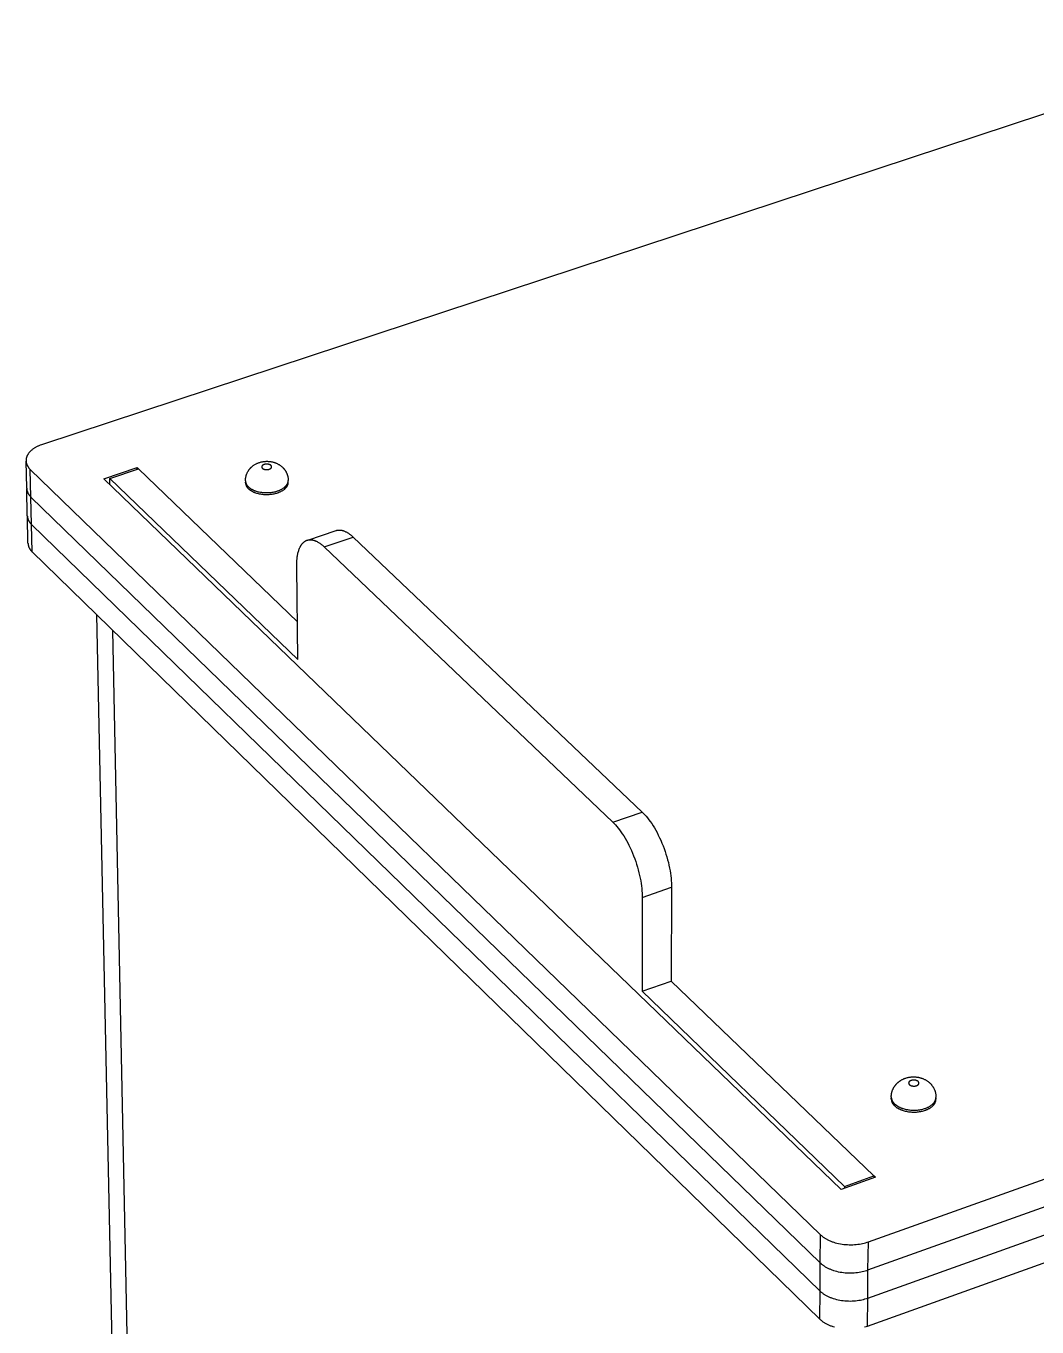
# Model space of a CAD drawing. Extents: x 623 to 1150, y 6 to 775.
# Drawn here: x 652.7 to 734.2, y 214.7 to 319.5 of the extents above; entities that cross this region are included whole.
import ezdxf

# ---------------------------------------------------------------- set-up
doc = ezdxf.new("R2010")
doc.units = 0
doc.layers.add('DIMENSIONES', color=7, linetype='CONTINUOUS')

msp = doc.modelspace()

# ---------------------------------------------------------------- linework, layer by layer
at = {"layer": 'DIMENSIONES'}
for points in [[(756.173, 319.545), (654.032, 285.841)], [(654.032, 285.841), (653.931, 285.806), (653.831, 285.768), (653.732, 285.727), (653.684, 285.705), (653.636, 285.682), (653.588, 285.659), (653.541, 285.635), (653.495, 285.61), (653.45, 285.584), (653.406, 285.557), (653.362, 285.53), (653.319, 285.502), (653.278, 285.473), (653.237, 285.444), (653.198, 285.414), (653.159, 285.383), (653.122, 285.352), (653.086, 285.319), (653.052, 285.287), (653.019, 285.254), (652.987, 285.22), (652.957, 285.186), (652.928, 285.151), (652.901, 285.116), (652.875, 285.08), (652.863, 285.062), (652.851, 285.044), (652.84, 285.026), (652.829, 285.008), (652.818, 284.989), (652.808, 284.971), (652.798, 284.952), (652.789, 284.934), (652.78, 284.915), (652.772, 284.897), (652.764, 284.878), (652.756, 284.859), (652.749, 284.84), (652.742, 284.822), (652.736, 284.803), (652.73, 284.784), (652.725, 284.765), (652.72, 284.746), (652.715, 284.727), (652.711, 284.708), (652.708, 284.689), (652.705, 284.67), (652.702, 284.651), (652.699, 284.633), (652.698, 284.614), (652.696, 284.595), (652.695, 284.576), (652.695, 284.557), (652.694, 284.538), (652.695, 284.52), (652.695, 284.501), (652.696, 284.482), (652.698, 284.463), (652.7, 284.445), (652.702, 284.426), (652.705, 284.408), (652.708, 284.39), (652.712, 284.371), (652.716, 284.353), (652.72, 284.335), (652.725, 284.317), (652.73, 284.299), (652.736, 284.281), (652.742, 284.263), (652.748, 284.245), (652.755, 284.228), (652.762, 284.21), (652.769, 284.193), (652.777, 284.176), (652.785, 284.159), (652.794, 284.142), (652.802, 284.125), (652.812, 284.108), (652.821, 284.091), (652.831, 284.075), (652.841, 284.058), (652.862, 284.026), (652.884, 283.994), (652.908, 283.962), (652.933, 283.932), (652.958, 283.901), (652.985, 283.872), (653.012, 283.843), (653.041, 283.815)], [(652.748, 282.302), (652.696, 284.482)], [(670.381, 282.895), (670.381, 282.937), (670.382, 282.979), (670.385, 283.02), (670.388, 283.062), (670.393, 283.104), (670.399, 283.145), (670.406, 283.187), (670.414, 283.228), (670.423, 283.269), (670.434, 283.31), (670.446, 283.35), (670.459, 283.39), (670.473, 283.429), (670.488, 283.468), (670.504, 283.507), (670.521, 283.545), (670.545, 283.593), (670.571, 283.64), (670.599, 283.687), (670.613, 283.71), (670.628, 283.732), (670.643, 283.755), (670.659, 283.777), (670.675, 283.799), (670.691, 283.821), (670.708, 283.843), (670.725, 283.864), (670.743, 283.885), (670.761, 283.905), (670.779, 283.925), (670.798, 283.945), (670.817, 283.965), (670.836, 283.984), (670.856, 284.003), (670.876, 284.022), (670.896, 284.04), (670.917, 284.058), (670.938, 284.075), (670.959, 284.092), (671.002, 284.125), (671.046, 284.156), (671.091, 284.185), (671.137, 284.214), (671.185, 284.242), (671.233, 284.268), (671.283, 284.292), (671.333, 284.315), (671.383, 284.336), (671.435, 284.356), (671.486, 284.374)], [(671.486, 284.374), (671.54, 284.391), (671.595, 284.406), (671.65, 284.42), (671.706, 284.433), (671.762, 284.443), (671.818, 284.452), (671.875, 284.46), (671.932, 284.466), (671.989, 284.47), (672.046, 284.473), (672.103, 284.474), (672.16, 284.473), (672.217, 284.471), (672.274, 284.467), (672.331, 284.461), (672.387, 284.454), (672.433, 284.447), (672.479, 284.439), (672.525, 284.429), (672.571, 284.419), (672.616, 284.407), (672.661, 284.394), (672.706, 284.381), (672.751, 284.365), (672.795, 284.349), (672.839, 284.332), (672.882, 284.313), (672.925, 284.294), (672.967, 284.273), (673.008, 284.252), (673.049, 284.229), (673.089, 284.206), (673.125, 284.183), (673.161, 284.16), (673.196, 284.135), (673.23, 284.11), (673.263, 284.083), (673.296, 284.056), (673.328, 284.028), (673.359, 284), (673.383, 283.977), (673.405, 283.954), (673.428, 283.93), (673.449, 283.906), (673.471, 283.882), (673.492, 283.857), (673.512, 283.831), (673.532, 283.805), (673.551, 283.779), (673.569, 283.752), (673.587, 283.725), (673.605, 283.697), (673.622, 283.67), (673.638, 283.641), (673.653, 283.613), (673.668, 283.584), (673.687, 283.546), (673.704, 283.508), (673.72, 283.469), (673.736, 283.43), (673.75, 283.39), (673.763, 283.349), (673.775, 283.309), (673.786, 283.268), (673.795, 283.226), (673.804, 283.185), (673.811, 283.143), (673.817, 283.101), (673.822, 283.059), (673.825, 283.017), (673.828, 282.975), (673.829, 282.933)], [(653.041, 283.815), (716.726, 222.157)], [(653.094, 281.594), (653.041, 283.815)], [(658.961, 283.073), (661.644, 283.962)], [(718.383, 225.802), (658.961, 283.073)], [(659.452, 283.094), (661.752, 283.856)], [(659.452, 283.094), (674.601, 268.5)], [(659.462, 282.59), (659.452, 283.094)], [(661.644, 283.962), (661.753, 283.857)], [(661.646, 283.821), (661.644, 283.962)], [(661.752, 283.856), (674.563, 271.547)], [(652.748, 282.302), (652.749, 282.277), (652.752, 282.252), (652.755, 282.228), (652.759, 282.203), (652.763, 282.178), (652.768, 282.154), (652.773, 282.129), (652.779, 282.104), (652.786, 282.08), (652.794, 282.056), (652.801, 282.031), (652.81, 282.007), (652.819, 281.984), (652.829, 281.96), (652.839, 281.937), (652.85, 281.914), (652.862, 281.891), (652.874, 281.868), (652.887, 281.846), (652.9, 281.824), (652.913, 281.803), (652.928, 281.781), (652.942, 281.761), (652.957, 281.74), (652.973, 281.72), (652.989, 281.701), (653.006, 281.682), (653.022, 281.663), (653.04, 281.645), (653.057, 281.628), (653.075, 281.611), (653.094, 281.594)], [(652.8, 280.087), (652.749, 282.262)], [(670.381, 282.892), (670.382, 282.876), (670.383, 282.859), (670.385, 282.843), (670.388, 282.826), (670.39, 282.809), (670.394, 282.793), (670.397, 282.776), (670.401, 282.76), (670.406, 282.743), (670.411, 282.727), (670.416, 282.711), (670.422, 282.694), (670.428, 282.678), (670.435, 282.663), (670.442, 282.647), (670.449, 282.631), (670.457, 282.616), (670.465, 282.601), (670.473, 282.586), (670.482, 282.571), (670.492, 282.557), (670.501, 282.543), (670.511, 282.529), (670.521, 282.515), (670.532, 282.502), (670.543, 282.489), (670.554, 282.476), (670.566, 282.464), (670.577, 282.452), (670.589, 282.44), (670.601, 282.429), (670.654, 282.381), (670.675, 282.363), (670.698, 282.346), (670.721, 282.328), (670.745, 282.31), (670.77, 282.293), (670.796, 282.276), (670.823, 282.259), (670.851, 282.242), (670.88, 282.225), (670.91, 282.209), (670.941, 282.193), (670.972, 282.178), (671.004, 282.163), (671.038, 282.148), (671.072, 282.134), (671.107, 282.12), (671.142, 282.106), (671.179, 282.093), (671.254, 282.069), (671.331, 282.046), (671.412, 282.025), (671.494, 282.007), (671.578, 281.991), (671.664, 281.978), (671.751, 281.967), (671.839, 281.959), (671.927, 281.953), (672.015, 281.95), (672.103, 281.949), (672.191, 281.951), (672.278, 281.955), (672.363, 281.962), (672.447, 281.971), (672.529, 281.982), (672.609, 281.995), (672.687, 282.01), (672.763, 282.027), (672.835, 282.045), (672.906, 282.065), (672.973, 282.087), (673.016, 282.102), (673.06, 282.118), (673.102, 282.134), (673.145, 282.152), (673.186, 282.17), (673.228, 282.19), (673.268, 282.21), (673.308, 282.231), (673.347, 282.254), (673.385, 282.276), (673.421, 282.3), (673.457, 282.325), (673.492, 282.35), (673.525, 282.377), (673.541, 282.39), (673.557, 282.404), (673.572, 282.417), (673.587, 282.431), (673.602, 282.445), (673.616, 282.46), (673.63, 282.474), (673.643, 282.489), (673.656, 282.503), (673.669, 282.518), (673.681, 282.533), (673.692, 282.548), (673.704, 282.564), (673.714, 282.579), (673.725, 282.594), (673.735, 282.61), (673.744, 282.626), (673.753, 282.641), (673.761, 282.657), (673.769, 282.673), (673.777, 282.689), (673.784, 282.705), (673.79, 282.721), (673.796, 282.738), (673.802, 282.754), (673.807, 282.77), (673.811, 282.786), (673.815, 282.803), (673.819, 282.819), (673.822, 282.835), (673.824, 282.852), (673.826, 282.868), (673.828, 282.884), (673.829, 282.901), (673.83, 282.917), (673.83, 282.933)], [(670.383, 282.744), (670.382, 282.803)], [(670.383, 282.744), (670.384, 282.727), (670.385, 282.711), (670.387, 282.694), (670.39, 282.678), (670.393, 282.661), (670.396, 282.644), (670.399, 282.628), (670.403, 282.611), (670.408, 282.595), (670.413, 282.579), (670.418, 282.562), (670.424, 282.546), (670.43, 282.53), (670.437, 282.514), (670.444, 282.499), (670.451, 282.483), (670.459, 282.468), (670.467, 282.453), (670.476, 282.438), (670.485, 282.423), (670.494, 282.409), (670.503, 282.394), (670.513, 282.381), (670.524, 282.367), (670.534, 282.354), (670.545, 282.341), (670.556, 282.328), (670.568, 282.316), (670.579, 282.304), (670.591, 282.292), (670.604, 282.281), (670.656, 282.233), (670.677, 282.215), (670.7, 282.197), (670.723, 282.179), (670.747, 282.162), (670.772, 282.144), (670.799, 282.127), (670.826, 282.11), (670.853, 282.094), (670.882, 282.077), (670.912, 282.061), (670.943, 282.045), (670.974, 282.03), (671.007, 282.015), (671.04, 282), (671.074, 281.985), (671.109, 281.971), (671.144, 281.958), (671.181, 281.945), (671.256, 281.92), (671.334, 281.898), (671.414, 281.877), (671.496, 281.859), (671.58, 281.843), (671.666, 281.83), (671.753, 281.819), (671.841, 281.811), (671.929, 281.805), (672.017, 281.802), (672.105, 281.801), (672.193, 281.803), (672.28, 281.807), (672.365, 281.814), (672.449, 281.823), (672.531, 281.834), (672.611, 281.847), (672.689, 281.862), (672.765, 281.879), (672.837, 281.897), (672.908, 281.917), (672.975, 281.938), (673.018, 281.953), (673.062, 281.969), (673.104, 281.986), (673.147, 282.004), (673.188, 282.022), (673.23, 282.042), (673.27, 282.062), (673.31, 282.083), (673.349, 282.105), (673.386, 282.128), (673.423, 282.152), (673.459, 282.177), (673.494, 282.202), (673.527, 282.228), (673.543, 282.242), (673.559, 282.255), (673.574, 282.269), (673.589, 282.283), (673.603, 282.297), (673.618, 282.311), (673.632, 282.326), (673.645, 282.34), (673.658, 282.355), (673.67, 282.37), (673.683, 282.385), (673.694, 282.4), (673.706, 282.415), (673.716, 282.431), (673.727, 282.446), (673.737, 282.462), (673.746, 282.477), (673.755, 282.493), (673.763, 282.509), (673.771, 282.525), (673.779, 282.541), (673.786, 282.557), (673.792, 282.573), (673.798, 282.589), (673.804, 282.605), (673.809, 282.622), (673.813, 282.638), (673.817, 282.654), (673.821, 282.671), (673.824, 282.687), (673.826, 282.703), (673.828, 282.72), (673.83, 282.736), (673.831, 282.752), (673.831, 282.768), (673.831, 282.785)], [(653.146, 279.379), (653.094, 281.594)], [(653.094, 281.594), (716.704, 219.887)], [(652.8, 280.087), (652.802, 280.062), (652.805, 280.038), (652.808, 280.013), (652.811, 279.988), (652.816, 279.964), (652.821, 279.939), (652.826, 279.914), (652.832, 279.89), (652.839, 279.865), (652.846, 279.841), (652.854, 279.817), (652.863, 279.793), (652.872, 279.769), (652.882, 279.745), (652.892, 279.722), (652.903, 279.699), (652.915, 279.676), (652.927, 279.653), (652.939, 279.631), (652.952, 279.609), (652.966, 279.588), (652.98, 279.567), (652.995, 279.546), (653.01, 279.525), (653.026, 279.505), (653.042, 279.486), (653.058, 279.467), (653.075, 279.448), (653.092, 279.43), (653.11, 279.413), (653.128, 279.396), (653.146, 279.379)], [(652.853, 277.878), (652.801, 280.048)], [(653.146, 279.379), (716.681, 217.624)], [(653.198, 277.169), (653.146, 279.379)], [(675.401, 278.132), (677.684, 278.896)], [(677.684, 278.896), (677.704, 278.902), (677.723, 278.908), (677.743, 278.913), (677.763, 278.918), (677.783, 278.922), (677.803, 278.925), (677.824, 278.929), (677.844, 278.931), (677.865, 278.933), (677.885, 278.935), (677.906, 278.936), (677.927, 278.937), (677.948, 278.937), (677.969, 278.936), (677.991, 278.935), (678.012, 278.934), (678.033, 278.932), (678.055, 278.929), (678.076, 278.926), (678.098, 278.923), (678.12, 278.919), (678.142, 278.915), (678.164, 278.91), (678.186, 278.905), (678.208, 278.899), (678.23, 278.892), (678.252, 278.886), (678.274, 278.879), (678.319, 278.863), (678.363, 278.845), (678.408, 278.826), (678.453, 278.805), (678.498, 278.782), (678.542, 278.758), (678.587, 278.732), (678.632, 278.705), (678.677, 278.676), (678.721, 278.646), (678.766, 278.614), (678.81, 278.581), (678.854, 278.547), (678.898, 278.511), (678.942, 278.474), (678.985, 278.436), (679.071, 278.357)], [(652.853, 277.878), (652.855, 277.853), (652.857, 277.828), (652.861, 277.804), (652.864, 277.779), (652.868, 277.754), (652.873, 277.729), (652.879, 277.705), (652.885, 277.68), (652.892, 277.656), (652.899, 277.631), (652.907, 277.607), (652.915, 277.583), (652.925, 277.559), (652.934, 277.536), (652.945, 277.512), (652.956, 277.489), (652.967, 277.466), (652.979, 277.444), (652.992, 277.421), (653.005, 277.399), (653.019, 277.378), (653.033, 277.357), (653.047, 277.336), (653.063, 277.316), (653.078, 277.296), (653.094, 277.276), (653.111, 277.257), (653.127, 277.238), (653.145, 277.22), (653.162, 277.203), (653.18, 277.186), (653.198, 277.169)], [(674.507, 275.982), (674.508, 276.147), (674.512, 276.311), (674.522, 276.472), (674.537, 276.629), (674.546, 276.707), (674.557, 276.783), (674.569, 276.858), (674.582, 276.932), (674.597, 277.005), (674.613, 277.076), (674.63, 277.145), (674.649, 277.213), (674.67, 277.279), (674.691, 277.344), (674.715, 277.406), (674.739, 277.466), (674.765, 277.525), (674.779, 277.553), (674.793, 277.581), (674.807, 277.608), (674.821, 277.634), (674.836, 277.66), (674.852, 277.686), (674.867, 277.711), (674.883, 277.735), (674.899, 277.759), (674.916, 277.782), (674.933, 277.804), (674.95, 277.826), (674.968, 277.847), (674.985, 277.867), (675.004, 277.887), (675.022, 277.906), (675.041, 277.925), (675.06, 277.942), (675.079, 277.959), (675.099, 277.976), (675.119, 277.991), (675.139, 278.006), (675.16, 278.021), (675.18, 278.034), (675.201, 278.047), (675.223, 278.059), (675.244, 278.071), (675.266, 278.081), (675.288, 278.091), (675.31, 278.101), (675.333, 278.109), (675.356, 278.117), (675.379, 278.124), (675.402, 278.131), (675.425, 278.136), (675.449, 278.141), (675.473, 278.145), (675.497, 278.149), (675.521, 278.152), (675.545, 278.154), (675.57, 278.155), (675.594, 278.156), (675.619, 278.156), (675.644, 278.155), (675.669, 278.154), (675.694, 278.152), (675.72, 278.149), (675.745, 278.145), (675.771, 278.141), (675.796, 278.136), (675.822, 278.131), (675.848, 278.124), (675.874, 278.118), (675.9, 278.11), (675.926, 278.102), (675.952, 278.093), (675.978, 278.084), (676.005, 278.074), (676.031, 278.063), (676.057, 278.052), (676.084, 278.04), (676.11, 278.028), (676.163, 278.001), (676.216, 277.972), (676.269, 277.941), (676.321, 277.908), (676.374, 277.873), (676.426, 277.835), (676.479, 277.796), (676.531, 277.755), (676.582, 277.713), (676.634, 277.668), (676.685, 277.623), (676.735, 277.575)], [(676.735, 277.575), (679.071, 278.357)], [(679.071, 278.357), (702.352, 256.213)], [(653.198, 277.169), (716.659, 215.366)], [(676.735, 277.575), (699.986, 255.399)], [(674.601, 268.5), (674.507, 275.982)], [(661.804, 109.945), (658.392, 272.111)], [(663.005, 108.608), (659.702, 270.836)], [(720.577, 221.59), (826.343, 259.287)], [(720.549, 219.32), (826.192, 257.046)], [(699.986, 255.399), (702.352, 256.213)], [(702.352, 256.213), (702.405, 256.162), (702.458, 256.108), (702.566, 255.994), (702.675, 255.871), (702.785, 255.738), (702.895, 255.596), (703.006, 255.444), (703.117, 255.283), (703.227, 255.114), (703.336, 254.936), (703.443, 254.749), (703.549, 254.556), (703.652, 254.355), (703.752, 254.149), (703.849, 253.937), (703.942, 253.72), (704.031, 253.499), (704.115, 253.276), (704.195, 253.05), (704.269, 252.824), (704.338, 252.597), (704.402, 252.371), (704.459, 252.147), (704.511, 251.925), (704.557, 251.706), (704.597, 251.492), (704.631, 251.282), (704.659, 251.077), (704.682, 250.878), (704.699, 250.686), (704.711, 250.5), (704.718, 250.322), (704.719, 250.15)], [(699.986, 255.399), (700.039, 255.348), (700.092, 255.295), (700.199, 255.18), (700.308, 255.057), (700.418, 254.924), (700.528, 254.781), (700.639, 254.629), (700.75, 254.469), (700.86, 254.299), (700.969, 254.12), (701.076, 253.934), (701.182, 253.74), (701.285, 253.54), (701.385, 253.333), (701.482, 253.121), (701.575, 252.904), (701.664, 252.683), (701.748, 252.459), (701.828, 252.234), (701.902, 252.007), (701.972, 251.78), (702.035, 251.554), (702.093, 251.33), (702.145, 251.108), (702.191, 250.889), (702.231, 250.674), (702.265, 250.464), (702.294, 250.26), (702.317, 250.061), (702.334, 249.868), (702.346, 249.682), (702.353, 249.504), (702.355, 249.332)], [(720.523, 217.056), (826.041, 254.811)], [(720.496, 214.798), (825.89, 252.58)], [(702.355, 249.332), (704.719, 250.15)], [(704.719, 250.15), (704.694, 242.598)], [(702.355, 249.332), (702.339, 241.778)], [(702.339, 241.778), (704.694, 242.598)], [(704.694, 242.598), (721.031, 226.902)], [(702.339, 241.778), (718.656, 226.059)], [(723.547, 234.767), (723.605, 234.786), (723.664, 234.804), (723.724, 234.82), (723.784, 234.834), (723.845, 234.846), (723.906, 234.857), (723.967, 234.865), (724.029, 234.872), (724.091, 234.877), (724.152, 234.88), (724.214, 234.881), (724.276, 234.881), (724.338, 234.878), (724.399, 234.874), (724.46, 234.867), (724.521, 234.859), (724.567, 234.852), (724.613, 234.844), (724.659, 234.834), (724.705, 234.824), (724.751, 234.812), (724.796, 234.799), (724.841, 234.785), (724.886, 234.77), (724.93, 234.754), (724.974, 234.737), (725.017, 234.719), (725.06, 234.7), (725.103, 234.679), (725.145, 234.658), (725.186, 234.636), (725.226, 234.613), (725.268, 234.588), (725.308, 234.562), (725.348, 234.535), (725.387, 234.506), (725.425, 234.477), (725.462, 234.446), (725.498, 234.415), (725.534, 234.382), (725.559, 234.357), (725.584, 234.332), (725.608, 234.306), (725.632, 234.28), (725.655, 234.253), (725.678, 234.225), (725.7, 234.197), (725.721, 234.169), (725.742, 234.14), (725.762, 234.11), (725.782, 234.081), (725.8, 234.05), (725.818, 234.02), (725.836, 233.989), (725.852, 233.957), (725.868, 233.926), (725.887, 233.885), (725.905, 233.843), (725.922, 233.801), (725.938, 233.758), (725.953, 233.715), (725.966, 233.672), (725.978, 233.627), (725.988, 233.583), (725.998, 233.538), (726.006, 233.493), (726.013, 233.448), (726.018, 233.403), (726.022, 233.358), (726.025, 233.312), (726.026, 233.267), (726.027, 233.222)], [(722.423, 233.271), (722.423, 233.306), (722.425, 233.342), (722.428, 233.378), (722.431, 233.413), (722.435, 233.449), (722.44, 233.484), (722.446, 233.52), (722.453, 233.555), (722.46, 233.59), (722.469, 233.625), (722.478, 233.66), (722.488, 233.694), (722.498, 233.729), (722.51, 233.762), (722.522, 233.796), (722.535, 233.829), (722.549, 233.863), (722.564, 233.896), (722.58, 233.929), (722.596, 233.962), (722.611, 233.988), (722.625, 234.014), (722.641, 234.04), (722.656, 234.065), (722.673, 234.091), (722.689, 234.116), (722.707, 234.141), (722.724, 234.165), (722.742, 234.19), (722.761, 234.214), (722.78, 234.237), (722.8, 234.261), (722.82, 234.284), (722.84, 234.306), (722.861, 234.329), (722.882, 234.351), (722.904, 234.372), (722.926, 234.393), (722.948, 234.414), (722.971, 234.434), (722.994, 234.454), (723.017, 234.473), (723.041, 234.492), (723.065, 234.511), (723.09, 234.529), (723.114, 234.546), (723.139, 234.563), (723.164, 234.58), (723.19, 234.596), (723.215, 234.612), (723.241, 234.627), (723.301, 234.66), (723.335, 234.677), (723.37, 234.694), (723.405, 234.71), (723.44, 234.725), (723.475, 234.74), (723.511, 234.754), (723.547, 234.767)], [(722.42, 233.116), (722.421, 233.179)], [(722.42, 233.116), (722.421, 233.096), (722.422, 233.076), (722.424, 233.057), (722.427, 233.037), (722.43, 233.017), (722.433, 232.998), (722.437, 232.978), (722.441, 232.959), (722.446, 232.939), (722.452, 232.92), (722.458, 232.9), (722.464, 232.881), (722.471, 232.862), (722.479, 232.843), (722.487, 232.824), (722.495, 232.806), (722.504, 232.788), (722.514, 232.77), (722.524, 232.752), (722.534, 232.735), (722.545, 232.717), (722.556, 232.701), (722.568, 232.684), (722.58, 232.668), (722.592, 232.652), (722.605, 232.637), (722.618, 232.622), (722.632, 232.607), (722.645, 232.593), (722.66, 232.579), (722.674, 232.566), (722.732, 232.513), (722.756, 232.493), (722.78, 232.474), (722.805, 232.454), (722.831, 232.435), (722.858, 232.416), (722.886, 232.397), (722.915, 232.379), (722.945, 232.361), (722.976, 232.343), (723.008, 232.325), (723.041, 232.308), (723.075, 232.291), (723.109, 232.274), (723.145, 232.258), (723.181, 232.243), (723.218, 232.227), (723.256, 232.213), (723.295, 232.198), (723.334, 232.185), (723.375, 232.171), (723.457, 232.147), (723.542, 232.124), (723.629, 232.104), (723.718, 232.087), (723.808, 232.072), (723.899, 232.061), (723.991, 232.052), (724.084, 232.045), (724.176, 232.042), (724.268, 232.041), (724.36, 232.043), (724.45, 232.048), (724.539, 232.055), (724.626, 232.065), (724.712, 232.077), (724.795, 232.091), (724.875, 232.108), (724.954, 232.126), (725.029, 232.146), (725.101, 232.168), (725.17, 232.191), (725.213, 232.207), (725.256, 232.223), (725.298, 232.241), (725.34, 232.259), (725.381, 232.279), (725.422, 232.299), (725.462, 232.32), (725.501, 232.342), (725.539, 232.365), (725.576, 232.389), (725.613, 232.413), (725.648, 232.439), (725.682, 232.465), (725.715, 232.492), (725.746, 232.52), (725.761, 232.534), (725.776, 232.548), (725.791, 232.563), (725.805, 232.578), (725.818, 232.593), (725.832, 232.608), (725.845, 232.623), (725.857, 232.638), (725.869, 232.654), (725.881, 232.669), (725.892, 232.685), (725.903, 232.701), (725.914, 232.717), (725.924, 232.733), (725.933, 232.75), (725.942, 232.766), (725.951, 232.782), (725.959, 232.799), (725.967, 232.816), (725.974, 232.832), (725.981, 232.849), (725.987, 232.866), (725.993, 232.883), (725.998, 232.9), (726.003, 232.917), (726.007, 232.934), (726.011, 232.951), (726.014, 232.968), (726.017, 232.985), (726.02, 233.002), (726.022, 233.02), (726.023, 233.037), (726.024, 233.054), (726.025, 233.071)], [(722.422, 233.266), (722.423, 233.247), (722.424, 233.227), (722.426, 233.208), (722.429, 233.188), (722.431, 233.168), (722.435, 233.149), (722.439, 233.129), (722.443, 233.109), (722.448, 233.09), (722.454, 233.071), (722.46, 233.051), (722.466, 233.032), (722.473, 233.013), (722.481, 232.994), (722.489, 232.975), (722.497, 232.957), (722.506, 232.939), (722.516, 232.921), (722.526, 232.903), (722.536, 232.886), (722.547, 232.868), (722.558, 232.852), (722.57, 232.835), (722.582, 232.819), (722.594, 232.803), (722.607, 232.788), (722.62, 232.773), (722.634, 232.758), (722.647, 232.744), (722.661, 232.73), (722.676, 232.717), (722.734, 232.664), (722.758, 232.644), (722.782, 232.625), (722.807, 232.605), (722.833, 232.586), (722.86, 232.567), (722.888, 232.548), (722.917, 232.53), (722.947, 232.512), (722.978, 232.494), (723.01, 232.476), (723.043, 232.459), (723.077, 232.442), (723.111, 232.425), (723.147, 232.409), (723.183, 232.394), (723.22, 232.378), (723.258, 232.364), (723.297, 232.349), (723.336, 232.336), (723.377, 232.322), (723.459, 232.298), (723.544, 232.275), (723.631, 232.255), (723.72, 232.238), (723.81, 232.223), (723.901, 232.212), (723.993, 232.203), (724.086, 232.196), (724.178, 232.193), (724.271, 232.192), (724.362, 232.194), (724.452, 232.199), (724.541, 232.206), (724.629, 232.216), (724.714, 232.228), (724.797, 232.242), (724.878, 232.259), (724.956, 232.277), (725.031, 232.297), (725.103, 232.319), (725.173, 232.342), (725.216, 232.358), (725.258, 232.374), (725.3, 232.392), (725.342, 232.41), (725.383, 232.43), (725.424, 232.45), (725.464, 232.471), (725.503, 232.493), (725.541, 232.516), (725.578, 232.539), (725.615, 232.564), (725.65, 232.59), (725.684, 232.616), (725.717, 232.643), (725.748, 232.671), (725.763, 232.685), (725.778, 232.699), (725.793, 232.714), (725.807, 232.729), (725.821, 232.744), (725.834, 232.759), (725.847, 232.774), (725.86, 232.789), (725.872, 232.805), (725.883, 232.82), (725.895, 232.836), (725.906, 232.852), (725.916, 232.868), (725.926, 232.884), (725.935, 232.901), (725.945, 232.917), (725.953, 232.933), (725.961, 232.95), (725.969, 232.967), (725.976, 232.983), (725.983, 233), (725.989, 233.017), (725.995, 233.034), (726, 233.051), (726.005, 233.068), (726.009, 233.085), (726.013, 233.102), (726.017, 233.119), (726.02, 233.136), (726.022, 233.153), (726.024, 233.171), (726.025, 233.188), (726.026, 233.205), (726.027, 233.222)], [(722.44, 233.406), (722.437, 233.394)], [(726.026, 233.161), (726.025, 233.071)], [(721.155, 226.786), (718.383, 225.802)], [(718.656, 226.059), (721.031, 226.902)], [(721.031, 226.902), (721.029, 226.741)], [(721.033, 226.903), (721.155, 226.786)], [(718.656, 226.059), (718.654, 225.898)], [(716.704, 219.887), (716.726, 222.157)], [(716.726, 222.157), (716.759, 222.125), (716.793, 222.094), (716.829, 222.064), (716.867, 222.033), (716.906, 222.003), (716.946, 221.972), (716.988, 221.943), (717.032, 221.913), (717.077, 221.884), (717.123, 221.856), (717.171, 221.828), (717.22, 221.8), (717.271, 221.773), (717.323, 221.746), (717.377, 221.72), (717.432, 221.695), (717.488, 221.671), (717.546, 221.647), (717.604, 221.624), (717.664, 221.601), (717.726, 221.58), (717.788, 221.559), (717.916, 221.52), (718.047, 221.485), (718.182, 221.454), (718.32, 221.427), (718.46, 221.404), (718.602, 221.385), (718.745, 221.371), (718.888, 221.361), (719.032, 221.356), (719.175, 221.355), (719.317, 221.358), (719.457, 221.365), (719.595, 221.377), (719.731, 221.392), (719.863, 221.411), (719.993, 221.433), (720.118, 221.459), (720.239, 221.488), (720.356, 221.519), (720.469, 221.554), (720.577, 221.59)], [(720.549, 219.32), (720.577, 221.59)], [(716.681, 217.624), (716.704, 219.887)], [(716.704, 219.887), (716.737, 219.856), (716.771, 219.825), (716.807, 219.794), (716.844, 219.764), (716.883, 219.733), (716.924, 219.703), (716.966, 219.673), (717.009, 219.644), (717.054, 219.615), (717.1, 219.586), (717.148, 219.558), (717.198, 219.53), (717.248, 219.503), (717.3, 219.477), (717.354, 219.451), (717.409, 219.425), (717.465, 219.401), (717.522, 219.377), (717.581, 219.354), (717.641, 219.331), (717.702, 219.31), (717.764, 219.289), (717.892, 219.25), (718.023, 219.215), (718.158, 219.184), (718.296, 219.157), (718.435, 219.134), (718.577, 219.116), (718.72, 219.101), (718.863, 219.091), (719.007, 219.086), (719.15, 219.085), (719.291, 219.088), (719.432, 219.095), (719.57, 219.107), (719.705, 219.122), (719.837, 219.141), (719.966, 219.164), (720.091, 219.189), (720.213, 219.218), (720.329, 219.25), (720.442, 219.284), (720.549, 219.32)], [(720.523, 217.056), (720.549, 219.32)], [(716.659, 215.366), (716.681, 217.624)], [(716.681, 217.624), (716.714, 217.592), (716.749, 217.561), (716.785, 217.53), (716.822, 217.5), (716.861, 217.469), (716.901, 217.439), (716.943, 217.409), (716.986, 217.38), (717.031, 217.351), (717.078, 217.322), (717.125, 217.294), (717.175, 217.266), (717.225, 217.239), (717.277, 217.213), (717.331, 217.187), (717.386, 217.161), (717.442, 217.137), (717.499, 217.113), (717.558, 217.09), (717.618, 217.067), (717.679, 217.046), (717.741, 217.025), (717.868, 216.986), (717.999, 216.951), (718.134, 216.92), (718.271, 216.893), (718.411, 216.87), (718.553, 216.851), (718.695, 216.837), (718.838, 216.827), (718.982, 216.822), (719.124, 216.821), (719.266, 216.824), (719.406, 216.831), (719.544, 216.843), (719.679, 216.858), (719.811, 216.877), (719.94, 216.899), (720.065, 216.925), (720.186, 216.954), (720.303, 216.986), (720.415, 217.02), (720.523, 217.056)], [(720.496, 214.798), (720.523, 217.056)], [(716.659, 215.366), (716.692, 215.334), (716.726, 215.303), (716.762, 215.272), (716.8, 215.241), (716.838, 215.211), (716.879, 215.181), (716.921, 215.151), (716.964, 215.122), (717.009, 215.092), (717.055, 215.064), (717.103, 215.036), (717.152, 215.008), (717.202, 214.981), (717.254, 214.954), (717.308, 214.928), (717.363, 214.903), (717.419, 214.878), (717.476, 214.854), (717.534, 214.831), (717.594, 214.809), (717.655, 214.787), (717.717, 214.766), (717.844, 214.728)], [(720.276, 214.727), (720.388, 214.761), (720.496, 214.798)]]:
    msp.add_lwpolyline(points, dxfattribs=at)
for points in [[(671.89, 284.217), (671.876, 284.212), (671.863, 284.207), (671.849, 284.201), (671.836, 284.195), (671.822, 284.189), (671.809, 284.182), (671.802, 284.178), (671.796, 284.174), (671.789, 284.17), (671.783, 284.166), (671.777, 284.162), (671.771, 284.158), (671.765, 284.153), (671.759, 284.149), (671.753, 284.144), (671.748, 284.139), (671.743, 284.134), (671.74, 284.131), (671.737, 284.129), (671.735, 284.126), (671.733, 284.123), (671.73, 284.121), (671.728, 284.118), (671.726, 284.115), (671.723, 284.112), (671.721, 284.109), (671.719, 284.106), (671.717, 284.103), (671.715, 284.1), (671.713, 284.097), (671.712, 284.094), (671.71, 284.091), (671.708, 284.087), (671.707, 284.084), (671.705, 284.081), (671.704, 284.078), (671.703, 284.075), (671.702, 284.072), (671.701, 284.069), (671.7, 284.066), (671.699, 284.064), (671.698, 284.061), (671.697, 284.058), (671.696, 284.055), (671.696, 284.052), (671.695, 284.049), (671.694, 284.046), (671.694, 284.042), (671.694, 284.039), (671.693, 284.036), (671.693, 284.033), (671.693, 284.03), (671.692, 284.027), (671.692, 284.024), (671.692, 284.021), (671.692, 284.018), (671.692, 284.015), (671.692, 284.012), (671.693, 284.009), (671.693, 284.006), (671.693, 284.003), (671.694, 284), (671.694, 283.997), (671.695, 283.994), (671.695, 283.991), (671.696, 283.988), (671.697, 283.985), (671.698, 283.982), (671.699, 283.979), (671.7, 283.976), (671.701, 283.974), (671.702, 283.971), (671.703, 283.968), (671.705, 283.965), (671.706, 283.962), (671.708, 283.96), (671.709, 283.957), (671.711, 283.954), (671.712, 283.952), (671.714, 283.949), (671.716, 283.947), (671.718, 283.944), (671.719, 283.942), (671.723, 283.937), (671.727, 283.932), (671.731, 283.927), (671.736, 283.923), (671.74, 283.918), (671.745, 283.914), (671.749, 283.909), (671.754, 283.905), (671.759, 283.901), (671.764, 283.897), (671.768, 283.893), (671.773, 283.89), (671.778, 283.886), (671.783, 283.883), (671.788, 283.879), (671.793, 283.876), (671.799, 283.873), (671.804, 283.87), (671.814, 283.864), (671.825, 283.858), (671.836, 283.853), (671.847, 283.848), (671.859, 283.843), (671.87, 283.839), (671.881, 283.835), (671.893, 283.831), (671.905, 283.828), (671.917, 283.825), (671.929, 283.822), (671.943, 283.819), (671.957, 283.816), (671.971, 283.813), (671.986, 283.811), (672, 283.809), (672.015, 283.808), (672.029, 283.807), (672.044, 283.806), (672.058, 283.805), (672.073, 283.805), (672.087, 283.805), (672.102, 283.805), (672.116, 283.805), (672.131, 283.806), (672.145, 283.807), (672.159, 283.808), (672.172, 283.81), (672.186, 283.812), (672.199, 283.814), (672.212, 283.816), (672.225, 283.818), (672.238, 283.821), (672.251, 283.824), (672.263, 283.828), (672.276, 283.831), (672.289, 283.835), (672.302, 283.84), (672.314, 283.845), (672.327, 283.85), (672.339, 283.855), (672.352, 283.861), (672.364, 283.868), (672.373, 283.873), (672.382, 283.878), (672.392, 283.884), (672.401, 283.89), (672.409, 283.896), (672.414, 283.899), (672.418, 283.902), (672.422, 283.906), (672.426, 283.909), (672.43, 283.912), (672.434, 283.916), (672.438, 283.919), (672.441, 283.923), (672.445, 283.927), (672.448, 283.93), (672.452, 283.934), (672.455, 283.938), (672.458, 283.942), (672.461, 283.946), (672.464, 283.95), (672.466, 283.954), (672.468, 283.957), (672.469, 283.959), (672.47, 283.961), (672.471, 283.963), (672.472, 283.965), (672.473, 283.967), (672.474, 283.97), (672.475, 283.972), (672.476, 283.974), (672.477, 283.976), (672.478, 283.979), (672.479, 283.981), (672.48, 283.985), (672.481, 283.989), (672.482, 283.993), (672.483, 283.997), (672.484, 284.001), (672.484, 284.005), (672.485, 284.009), (672.485, 284.013), (672.485, 284.017), (672.485, 284.022), (672.485, 284.026), (672.485, 284.03), (672.485, 284.034), (672.485, 284.038), (672.484, 284.043), (672.484, 284.047), (672.483, 284.051), (672.482, 284.055), (672.481, 284.059), (672.48, 284.063), (672.479, 284.068), (672.478, 284.072), (672.477, 284.076), (672.475, 284.08), (672.474, 284.084), (672.472, 284.088), (672.471, 284.092), (672.469, 284.095), (672.467, 284.099), (672.465, 284.103), (672.463, 284.107), (672.461, 284.11), (672.458, 284.115), (672.455, 284.119), (672.452, 284.124), (672.448, 284.128), (672.445, 284.132), (672.441, 284.136), (672.438, 284.14), (672.434, 284.144), (672.43, 284.147), (672.426, 284.151), (672.422, 284.155), (672.417, 284.158), (672.413, 284.161), (672.409, 284.165), (672.404, 284.168), (672.399, 284.171), (672.395, 284.174), (672.39, 284.177), (672.385, 284.179), (672.38, 284.182), (672.37, 284.187), (672.36, 284.192), (672.35, 284.197), (672.339, 284.202), (672.329, 284.206), (672.318, 284.21), (672.305, 284.214), (672.292, 284.219), (672.279, 284.223), (672.265, 284.227), (672.252, 284.23), (672.239, 284.233), (672.225, 284.236), (672.212, 284.239), (672.199, 284.241), (672.185, 284.243), (672.172, 284.245), (672.158, 284.246), (672.145, 284.247), (672.131, 284.248), (672.118, 284.249), (672.104, 284.249), (672.091, 284.249), (672.077, 284.249), (672.064, 284.248), (672.05, 284.248), (672.037, 284.247), (672.023, 284.245), (672.01, 284.244), (671.997, 284.242), (671.983, 284.24), (671.97, 284.237), (671.956, 284.235), (671.943, 284.232), (671.929, 284.228), (671.916, 284.225), (671.903, 284.221)], [(724.021, 234.587), (724.015, 234.585), (724.009, 234.582), (724.002, 234.58), (723.996, 234.577), (723.982, 234.571), (723.975, 234.568), (723.968, 234.564), (723.961, 234.561), (723.954, 234.557), (723.947, 234.553), (723.94, 234.549), (723.933, 234.545), (723.926, 234.54), (723.919, 234.536), (723.913, 234.531), (723.906, 234.526), (723.9, 234.521), (723.893, 234.516), (723.887, 234.511), (723.881, 234.505), (723.875, 234.5), (723.87, 234.494), (723.867, 234.491), (723.865, 234.488), (723.862, 234.485), (723.86, 234.482), (723.857, 234.479), (723.855, 234.476), (723.853, 234.473), (723.85, 234.469), (723.848, 234.466), (723.846, 234.463), (723.844, 234.46), (723.843, 234.457), (723.841, 234.453), (723.839, 234.45), (723.838, 234.447), (723.836, 234.443), (723.835, 234.44), (723.833, 234.436), (723.833, 234.434), (723.832, 234.431), (723.831, 234.428), (723.83, 234.425), (723.829, 234.423), (723.829, 234.42), (723.828, 234.417), (723.828, 234.414), (723.827, 234.412), (723.827, 234.409), (723.827, 234.406), (723.826, 234.403), (723.826, 234.4), (723.826, 234.397), (723.826, 234.394), (723.826, 234.392), (723.826, 234.389), (723.826, 234.386), (723.826, 234.383), (723.826, 234.38), (723.826, 234.377), (723.827, 234.374), (723.827, 234.368), (723.828, 234.363), (723.829, 234.357), (723.831, 234.351), (723.832, 234.345), (723.834, 234.34), (723.836, 234.334), (723.838, 234.328), (723.84, 234.323), (723.842, 234.317), (723.844, 234.312), (723.847, 234.306), (723.85, 234.301), (723.853, 234.296), (723.856, 234.291), (723.859, 234.285), (723.862, 234.28), (723.866, 234.276), (723.87, 234.271), (723.873, 234.266), (723.877, 234.261), (723.881, 234.257), (723.886, 234.252), (723.89, 234.248), (723.895, 234.243), (723.899, 234.239), (723.904, 234.235), (723.909, 234.231), (723.914, 234.227), (723.919, 234.223), (723.924, 234.22), (723.929, 234.216), (723.935, 234.213), (723.94, 234.21), (723.946, 234.206), (723.951, 234.203), (723.957, 234.2), (723.968, 234.195), (723.98, 234.189), (723.992, 234.184), (724.004, 234.18), (724.016, 234.175), (724.028, 234.171), (724.041, 234.167), (724.053, 234.164), (724.068, 234.16), (724.083, 234.156), (724.097, 234.153), (724.112, 234.15), (724.127, 234.147), (724.142, 234.144), (724.157, 234.142), (724.172, 234.14), (724.187, 234.139), (724.202, 234.138), (724.216, 234.137), (724.231, 234.136), (724.246, 234.136), (724.261, 234.136), (724.276, 234.136), (724.291, 234.137), (724.305, 234.138), (724.319, 234.139), (724.333, 234.141), (724.347, 234.142), (724.361, 234.145), (724.375, 234.147), (724.389, 234.15), (724.402, 234.153), (724.416, 234.157), (724.43, 234.161), (724.444, 234.165), (724.457, 234.17), (724.471, 234.175), (724.484, 234.18), (724.498, 234.186), (724.511, 234.192), (724.522, 234.198), (724.533, 234.204), (724.543, 234.21), (724.554, 234.216), (724.564, 234.223), (724.569, 234.227), (724.574, 234.23), (724.579, 234.234), (724.583, 234.237), (724.588, 234.241), (724.593, 234.245), (724.597, 234.249), (724.601, 234.253), (724.605, 234.257), (724.609, 234.262), (724.613, 234.266), (724.617, 234.27), (724.621, 234.275), (724.624, 234.279), (724.627, 234.284), (724.631, 234.289), (724.632, 234.291), (724.633, 234.294), (724.635, 234.296), (724.636, 234.299), (724.637, 234.301), (724.639, 234.304), (724.64, 234.306), (724.641, 234.309), (724.642, 234.311), (724.643, 234.314), (724.644, 234.317), (724.645, 234.319), (724.647, 234.324), (724.648, 234.328), (724.649, 234.332), (724.65, 234.337), (724.651, 234.341), (724.652, 234.345), (724.652, 234.35), (724.653, 234.354), (724.653, 234.359), (724.653, 234.363), (724.653, 234.368), (724.653, 234.373), (724.653, 234.377), (724.653, 234.382), (724.653, 234.386), (724.652, 234.391), (724.652, 234.396), (724.651, 234.4), (724.65, 234.405), (724.649, 234.409), (724.648, 234.414), (724.647, 234.418), (724.646, 234.423), (724.645, 234.427), (724.643, 234.432), (724.642, 234.436), (724.64, 234.44), (724.638, 234.445), (724.636, 234.449), (724.634, 234.453), (724.632, 234.457), (724.63, 234.461), (724.627, 234.466), (724.624, 234.471), (724.621, 234.476), (724.618, 234.48), (724.614, 234.485), (724.61, 234.489), (724.607, 234.494), (724.603, 234.498), (724.599, 234.502), (724.595, 234.506), (724.59, 234.51), (724.586, 234.514), (724.582, 234.517), (724.577, 234.521), (724.572, 234.525), (724.568, 234.528), (724.563, 234.532), (724.558, 234.535), (724.553, 234.538), (724.548, 234.541), (724.537, 234.547), (724.527, 234.553), (724.516, 234.558), (724.505, 234.564), (724.494, 234.568), (724.483, 234.573), (724.469, 234.579), (724.455, 234.584), (724.441, 234.589), (724.427, 234.593), (724.413, 234.598), (724.398, 234.601), (724.384, 234.605), (724.37, 234.608), (724.355, 234.611), (724.341, 234.613), (724.326, 234.616), (724.312, 234.617), (724.297, 234.619), (724.283, 234.62), (724.268, 234.621), (724.254, 234.622), (724.239, 234.622), (724.224, 234.622), (724.21, 234.621), (724.195, 234.62), (724.181, 234.619), (724.166, 234.618), (724.151, 234.616), (724.137, 234.614), (724.122, 234.612), (724.108, 234.609), (724.093, 234.606), (724.079, 234.603), (724.064, 234.599), (724.05, 234.595), (724.036, 234.591)]]:
    msp.add_lwpolyline(points, close=True, dxfattribs=at)

doc.saveas('drawing.dxf')
